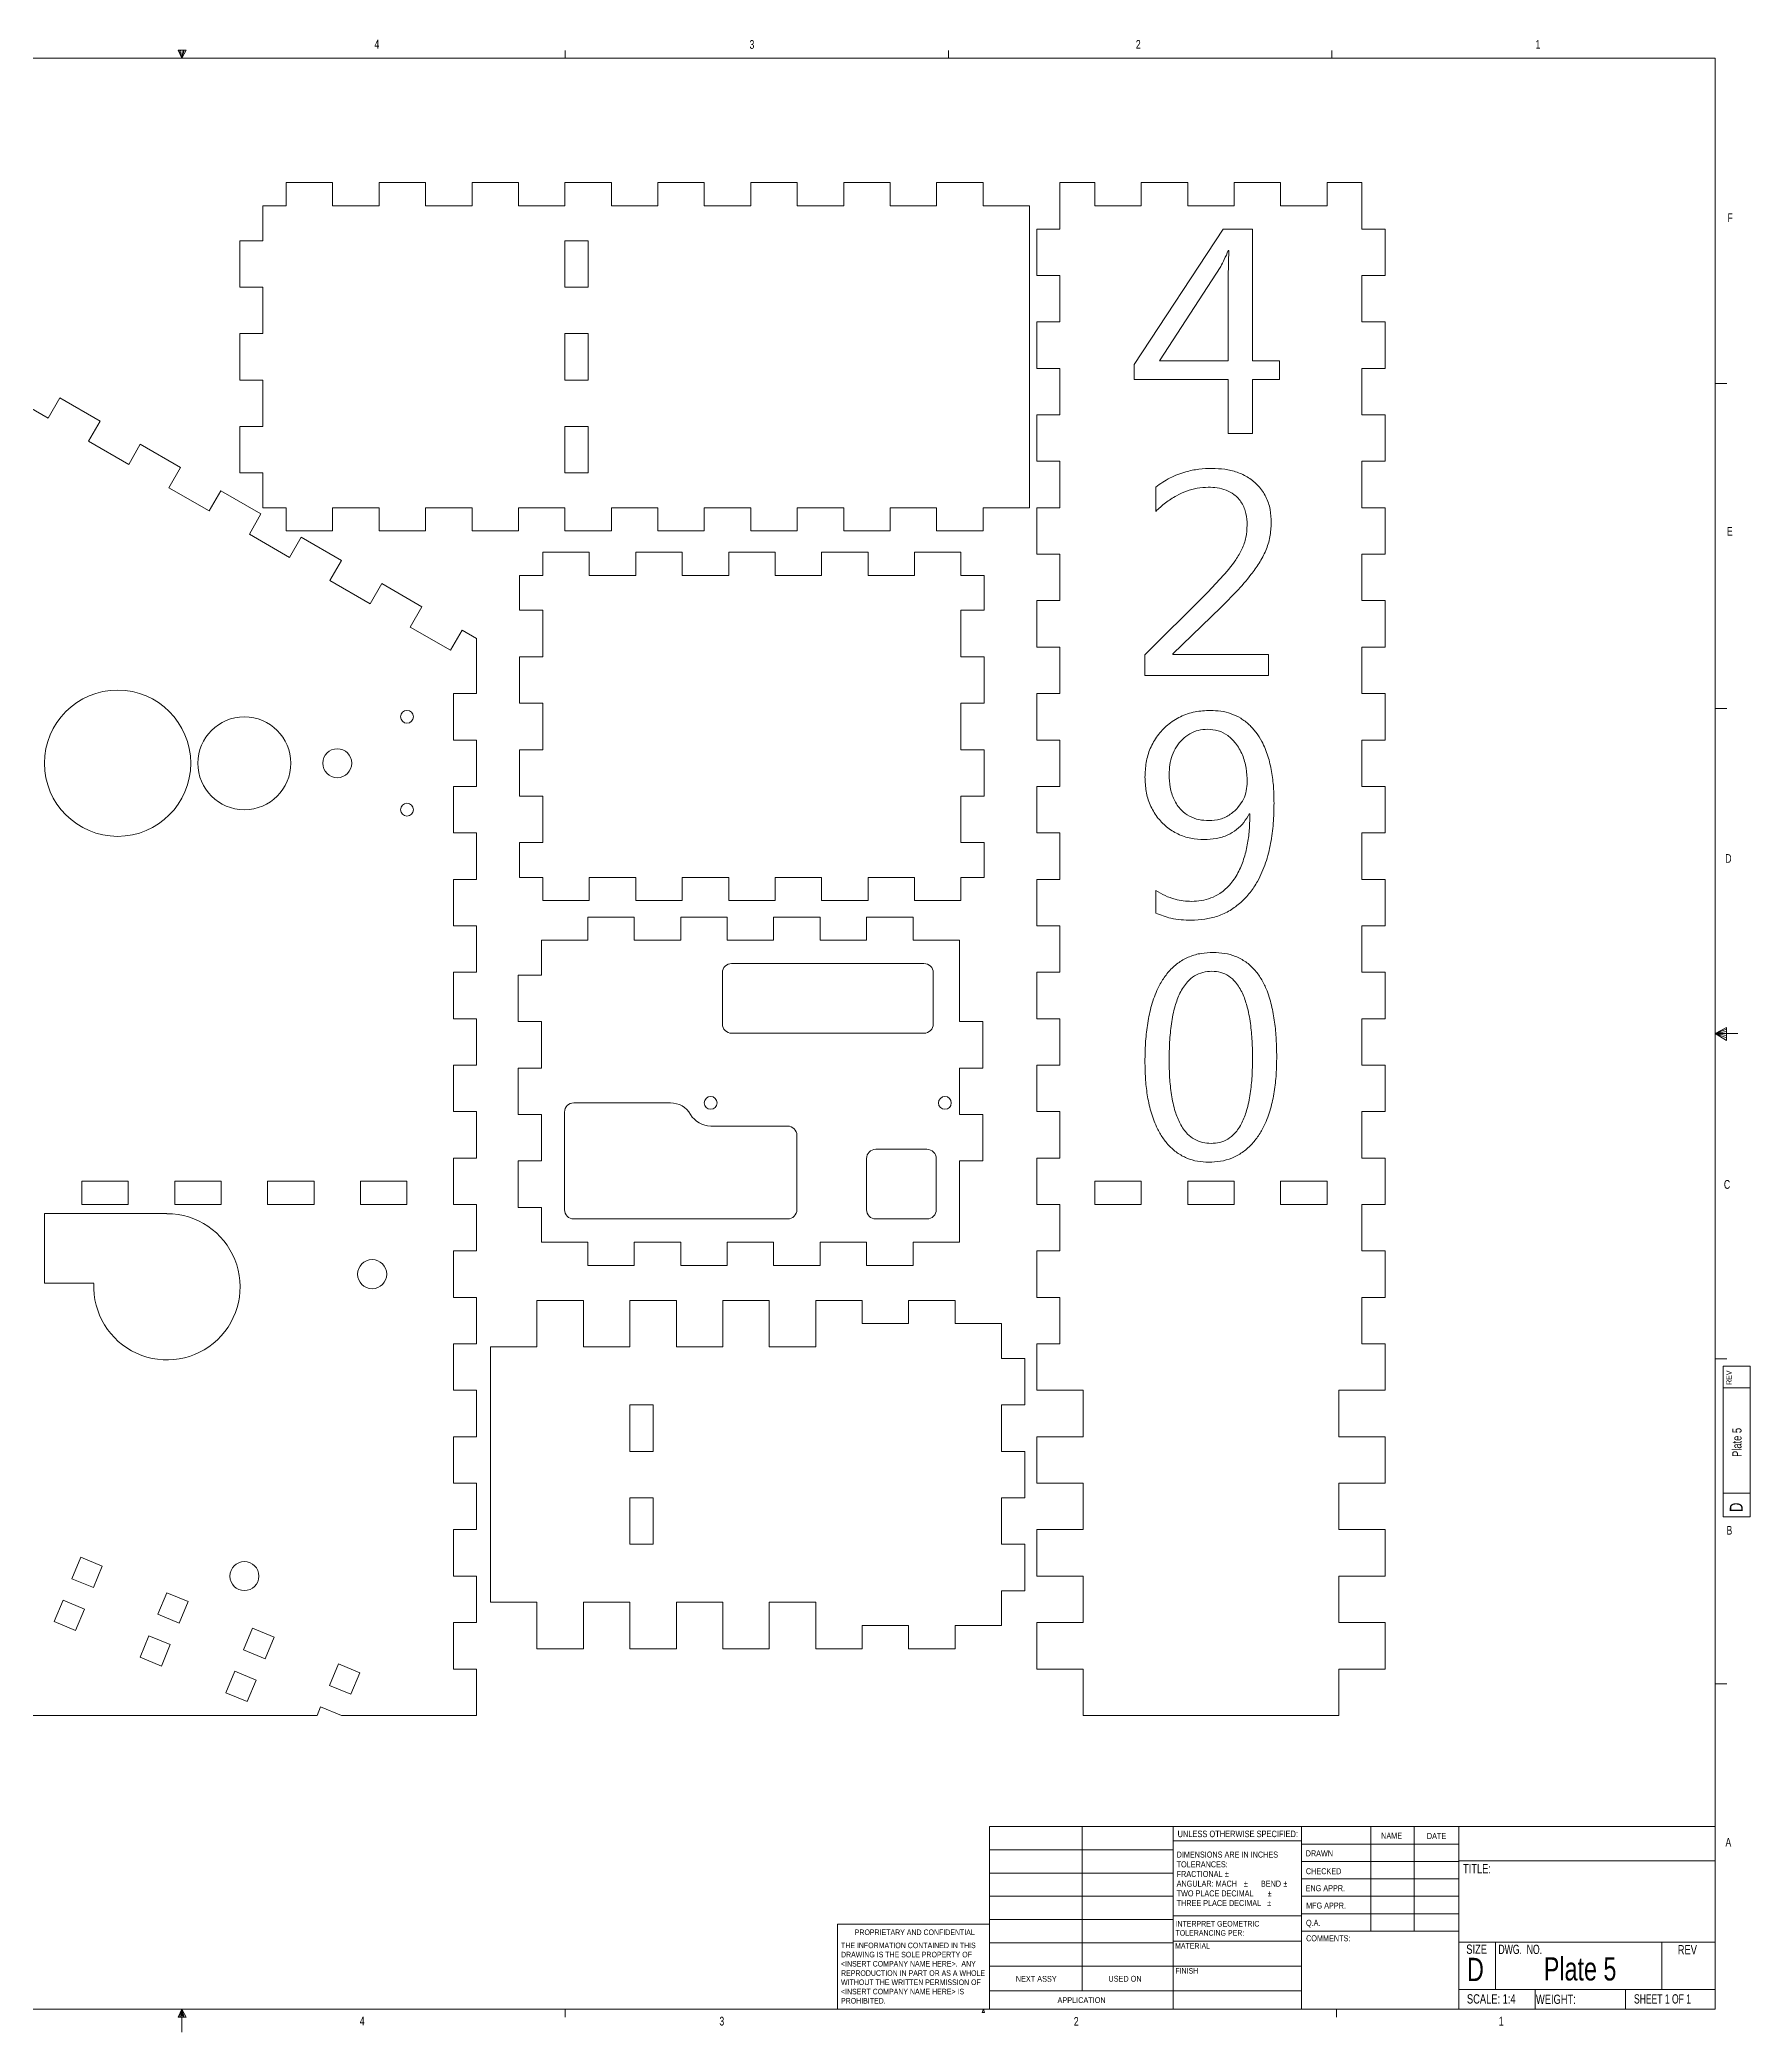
# Model space of a CAD drawing. Header units: inches. Extents: x 0.3 to 33.9, y 0.2 to 21.6.
# Drawn here: x 15.49 to 33.9, y 0.16 to 21.61 of the extents above; entities that cross this region are included whole.
import ezdxf

# ---------------------------------------------------------------- set-up
doc = ezdxf.new("R2010")
doc.units = ezdxf.units.IN
doc.header["$MEASUREMENT"] = 0
doc.styles.add('SLDTEXTSTYLE0', font='TXT', dxfattribs={"width": 0.75})
doc.styles.add('SLDTEXTSTYLE1', font='TXT', dxfattribs={"width": 0.6875})
doc.styles.add('SLDTEXTSTYLE2', font='TXT', dxfattribs={"width": 0.694444})

# ---------------------------------------------------------------- blocks, each defined once
blk = doc.blocks.new('SW_NOTE_0')
at = {"color": 0, "linetype": 'Continuous', "lineweight": 0, "char_height": 0.06, "attachment_point": 1, "style": 'SLDTEXTSTYLE0'}
for s, insert in [('INTERPRET GEOMETRIC', (0, 0.077)), ('TOLERANCING PER:', (0, -0.022))]:
    blk.add_mtext(s, dxfattribs=dict(at, insert=insert))
blk = doc.blocks.new('SW_NOTE_1')
at = {"color": 0, "linetype": 'Continuous', "lineweight": 0, "char_height": 0.065, "attachment_point": 1, "style": 'SLDTEXTSTYLE0'}
for s, insert in [('DIMENSIONS ARE IN INCHES', (0, 0.084)), ('TOLERANCES:', (0, -0.021)), ('FRACTIONAL', (0, -0.125)), ('%%p', (0.518, -0.125)), ('ANGULAR: MACH', (0, -0.229)), ('TWO PLACE DECIMAL', (0, -0.334)), ('%%p', (0.723, -0.229)), ('BEND', (0.907, -0.229)), ('%%p', (0.979, -0.334)), ('%%p', (1.148, -0.229)), ('THREE PLACE DECIMAL', (0, -0.438)), ('%%p', (0.974, -0.438))]:
    blk.add_mtext(s, dxfattribs=dict(at, insert=insert))
blk = doc.blocks.new('SW_NOTE_2')
at = {"color": 0, "linetype": 'Continuous', "lineweight": 0, "char_height": 0.06, "attachment_point": 1, "style": 'SLDTEXTSTYLE0'}
for s, insert in [('THE INFORMATION CONTAINED IN THIS', (0, 0.077)), ('<INSERT COMPANY NAME HERE>.  ANY', (0, -0.121)), ('DRAWING IS THE SOLE PROPERTY OF', (0, -0.022)), ('WITHOUT THE WRITTEN PERMISSION OF', (0, -0.32)), ('<INSERT COMPANY NAME HERE> IS', (0, -0.42)), ('REPRODUCTION IN PART OR AS A WHOLE', (0, -0.221)), ('PROHIBITED.', (0, -0.519))]:
    blk.add_mtext(s, dxfattribs=dict(at, insert=insert))

msp = doc.modelspace()

# ---------------------------------------------------------------- linework, layer by layer
at = {"color": 7, "linetype": 'Continuous', "lineweight": 0}
for p, q in [((16.981, 21.496), (17.067, 21.496)), ((17.023, 21.411), (16.981, 21.496)), ((17.023, 21.411), (16.989, 21.496)), ((17.023, 21.411), (17.009, 21.496)), ((17.023, 21.411), (17.036, 21.496)), ((17.023, 21.411), (17.046, 21.496)), ((17.023, 21.411), (17.067, 21.496)), ((21.148, 21.411), (21.148, 21.495)), ((25.273, 21.411), (25.273, 21.495)), ((29.398, 21.411), (29.398, 21.495)), ((0.523, 21.411), (33.523, 21.411)), ((33.523, 0.411), (33.523, 21.411)), ((33.523, 17.911), (33.648, 17.911)), ((33.523, 14.411), (33.648, 14.411)), ((33.523, 10.911), (33.647, 10.976)), ((33.647, 10.958), (33.523, 10.911)), ((33.647, 10.976), (33.647, 10.837)), ((33.647, 10.934), (33.523, 10.911)), ((33.647, 10.891), (33.523, 10.911)), ((33.647, 10.865), (33.523, 10.911)), ((33.647, 10.837), (33.523, 10.911)), ((33.523, 10.911), (33.766, 10.911)), ((33.523, 7.411), (33.648, 7.411)), ((33.61, 7.332), (33.9, 7.332)), ((33.61, 7.332), (33.61, 5.709)), ((33.9, 7.332), (33.9, 5.709)), ((33.9, 7.099), (33.61, 7.099)), ((33.61, 5.965), (33.9, 5.965)), ((33.61, 5.709), (33.9, 5.709)), ((33.523, 3.911), (33.648, 3.911)), ((25.714, 2.375), (33.523, 2.375)), ((25.714, 0.411), (25.714, 2.375)), ((26.712, 2.375), (26.712, 0.607)), ((27.691, 0.411), (27.691, 2.375)), ((29.073, 2.375), (29.073, 0.411)), ((29.817, 2.375), (29.817, 1.25)), ((30.285, 2.375), (30.285, 1.25)), ((30.764, 2.375), (30.764, 0.411)), ((29.073, 2.221), (27.691, 2.221)), ((29.073, 2.187), (30.764, 2.187)), ((25.714, 2.125), (27.691, 2.125)), ((29.073, 2), (30.764, 2)), ((30.764, 2.008), (33.523, 2.008)), ((25.714, 1.875), (27.691, 1.875)), ((29.073, 1.812), (30.764, 1.812)), ((25.714, 1.625), (27.691, 1.625)), ((30.764, 1.625), (29.073, 1.625)), ((24.077, 0.411), (24.077, 1.325)), ((25.714, 1.325), (24.077, 1.325)), ((25.714, 1.375), (27.691, 1.375)), ((27.691, 1.414), (29.073, 1.414)), ((30.764, 1.437), (29.073, 1.437)), ((25.714, 1.125), (27.691, 1.125)), ((27.691, 1.144), (29.073, 1.144)), ((30.764, 1.25), (29.073, 1.25)), ((30.764, 1.13), (33.523, 1.13)), ((31.16, 1.13), (31.16, 0.623)), ((32.951, 1.13), (32.951, 0.623)), ((25.714, 0.875), (27.691, 0.875)), ((27.691, 0.874), (29.073, 0.874)), ((25.714, 0.607), (29.073, 0.607)), ((30.764, 0.623), (33.523, 0.623)), ((31.587, 0.623), (31.587, 0.411)), ((32.559, 0.623), (32.559, 0.411)), ((33.523, 0.411), (0.523, 0.411)), ((17.023, 0.411), (16.981, 0.325)), ((16.981, 0.325), (17.067, 0.325)), ((17.023, 0.411), (16.989, 0.325)), ((17.023, 0.411), (17.009, 0.325)), ((17.023, 0.411), (17.023, 0.163)), ((17.023, 0.411), (17.067, 0.325)), ((17.023, 0.411), (17.046, 0.325)), ((17.023, 0.411), (17.036, 0.325)), ((21.148, 0.411), (21.148, 0.326)), ((25.634, 0.376), (25.648, 0.411)), ((25.66, 0.376), (25.634, 0.376)), ((25.648, 0.411), (25.66, 0.376)), ((29.448, 0.411), (29.448, 0.326))]:
    msp.add_line(p, q, dxfattribs=at)
at = {"color": 7, "linetype": 'Continuous', "lineweight": 15}
for p, q in [((18.145, 20.072), (18.145, 19.822)), ((18.145, 20.072), (18.645, 20.072)), ((18.645, 19.822), (18.645, 20.072)), ((19.145, 20.072), (19.145, 19.822)), ((19.145, 20.072), (19.645, 20.072)), ((19.645, 19.822), (19.645, 20.072)), ((20.145, 20.072), (20.145, 19.822)), ((20.145, 20.072), (20.645, 20.072)), ((20.645, 19.822), (20.645, 20.072)), ((21.145, 20.072), (21.145, 19.822)), ((21.145, 20.072), (21.645, 20.072)), ((21.645, 19.822), (21.645, 20.072)), ((22.145, 20.072), (22.145, 19.822)), ((22.145, 20.072), (22.645, 20.072)), ((22.645, 19.822), (22.645, 20.072)), ((23.145, 20.072), (23.145, 19.822)), ((23.145, 20.072), (23.645, 20.072)), ((23.645, 19.822), (23.645, 20.072)), ((24.145, 20.072), (24.145, 19.822)), ((24.145, 20.072), (24.645, 20.072)), ((24.645, 19.822), (24.645, 20.072)), ((25.145, 20.072), (25.145, 19.822)), ((25.145, 20.072), (25.645, 20.072)), ((25.645, 19.822), (25.645, 20.072)), ((26.472, 19.572), (26.472, 20.072)), ((26.847, 20.072), (26.472, 20.072)), ((26.847, 20.072), (26.847, 19.822)), ((27.347, 19.822), (27.347, 20.072)), ((27.847, 20.072), (27.347, 20.072)), ((27.847, 20.072), (27.847, 19.822)), ((28.347, 19.822), (28.347, 20.072)), ((28.847, 20.072), (28.347, 20.072)), ((28.847, 20.072), (28.847, 19.822)), ((29.347, 19.822), (29.347, 20.072)), ((29.722, 20.072), (29.347, 20.072)), ((29.722, 20.072), (29.722, 19.572)), ((17.895, 19.822), (17.895, 19.447)), ((18.145, 19.822), (17.895, 19.822)), ((19.145, 19.822), (18.645, 19.822)), ((20.145, 19.822), (19.645, 19.822)), ((21.145, 19.822), (20.645, 19.822)), ((22.145, 19.822), (21.645, 19.822)), ((23.145, 19.822), (22.645, 19.822)), ((24.145, 19.822), (23.645, 19.822)), ((25.145, 19.822), (24.645, 19.822)), ((26.145, 19.822), (25.645, 19.822)), ((26.145, 19.822), (26.145, 16.572)), ((26.847, 19.822), (27.347, 19.822)), ((27.847, 19.822), (28.347, 19.822)), ((28.847, 19.822), (29.347, 19.822)), ((26.222, 19.572), (26.222, 19.072)), ((26.222, 19.572), (26.472, 19.572)), ((27.271, 18.114), (28.229, 19.572)), ((28.229, 19.572), (28.545, 19.572)), ((28.545, 19.572), (28.545, 18.154)), ((29.722, 19.572), (29.972, 19.572)), ((29.972, 19.072), (29.972, 19.572)), ((17.895, 19.447), (17.645, 19.447)), ((17.645, 18.947), (17.645, 19.447)), ((21.145, 18.947), (21.145, 19.447)), ((21.145, 19.447), (21.395, 19.447)), ((21.395, 19.447), (21.395, 18.947)), ((28.291, 19.34), (28.284, 19.34)), ((28.202, 19.17), (27.543, 18.154)), ((28.284, 18.154), (28.284, 19.112)), ((17.645, 18.947), (17.895, 18.947)), ((17.895, 18.947), (17.895, 18.447)), ((21.395, 18.947), (21.145, 18.947)), ((26.472, 19.072), (26.222, 19.072)), ((26.472, 18.572), (26.472, 19.072)), ((29.972, 19.072), (29.722, 19.072)), ((29.722, 19.072), (29.722, 18.572)), ((17.895, 18.447), (17.645, 18.447)), ((17.645, 17.947), (17.645, 18.447)), ((21.145, 17.947), (21.145, 18.447)), ((21.145, 18.447), (21.395, 18.447)), ((21.395, 18.447), (21.395, 17.947)), ((26.222, 18.572), (26.222, 18.072)), ((26.222, 18.572), (26.472, 18.572)), ((29.722, 18.572), (29.972, 18.572)), ((29.972, 18.072), (29.972, 18.572)), ((26.472, 18.072), (26.222, 18.072)), ((26.472, 17.572), (26.472, 18.072)), ((27.271, 17.951), (27.271, 18.114)), ((27.543, 18.154), (28.284, 18.154)), ((28.545, 18.154), (28.834, 18.154)), ((28.834, 18.154), (28.834, 17.951)), ((29.972, 18.072), (29.722, 18.072)), ((29.722, 18.072), (29.722, 17.572)), ((17.645, 17.947), (17.895, 17.947)), ((17.895, 17.947), (17.895, 17.447)), ((21.395, 17.947), (21.145, 17.947)), ((28.284, 17.951), (27.271, 17.951)), ((28.284, 17.372), (28.284, 17.951)), ((28.545, 17.951), (28.545, 17.372)), ((28.834, 17.951), (28.545, 17.951)), ((15.584, 17.538), (15.151, 17.788)), ((15.709, 17.755), (15.584, 17.538)), ((16.142, 17.505), (15.709, 17.755)), ((16.017, 17.288), (16.142, 17.505)), ((17.895, 17.447), (17.645, 17.447)), ((17.645, 16.947), (17.645, 17.447)), ((21.145, 16.947), (21.145, 17.447)), ((21.145, 17.447), (21.395, 17.447)), ((21.395, 17.447), (21.395, 16.947)), ((26.222, 17.572), (26.222, 17.072)), ((26.222, 17.572), (26.472, 17.572)), ((28.545, 17.372), (28.284, 17.372)), ((29.722, 17.572), (29.972, 17.572)), ((29.972, 17.072), (29.972, 17.572)), ((16.45, 17.038), (16.017, 17.288)), ((16.575, 17.255), (16.45, 17.038)), ((17.008, 17.005), (16.575, 17.255)), ((16.883, 16.788), (17.008, 17.005)), ((17.645, 16.947), (17.895, 16.947)), ((17.895, 16.947), (17.895, 16.572)), ((21.395, 16.947), (21.145, 16.947)), ((26.472, 17.072), (26.222, 17.072)), ((26.472, 16.572), (26.472, 17.072)), ((29.972, 17.072), (29.722, 17.072)), ((29.722, 17.072), (29.722, 16.572)), ((17.316, 16.538), (16.883, 16.788)), ((17.441, 16.755), (17.316, 16.538)), ((17.874, 16.505), (17.441, 16.755)), ((27.503, 16.533), (27.503, 16.795)), ((17.895, 16.572), (18.145, 16.572)), ((18.145, 16.572), (18.145, 16.322)), ((18.645, 16.572), (19.145, 16.572)), ((18.645, 16.322), (18.645, 16.572)), ((19.145, 16.572), (19.145, 16.322)), ((19.645, 16.572), (20.145, 16.572)), ((19.645, 16.322), (19.645, 16.572)), ((20.145, 16.572), (20.145, 16.322)), ((20.645, 16.572), (21.145, 16.572)), ((20.645, 16.322), (20.645, 16.572)), ((21.145, 16.572), (21.145, 16.322)), ((21.645, 16.572), (22.145, 16.572)), ((21.645, 16.322), (21.645, 16.572)), ((22.145, 16.572), (22.145, 16.322)), ((22.645, 16.572), (23.145, 16.572)), ((22.645, 16.322), (22.645, 16.572)), ((23.145, 16.572), (23.145, 16.322)), ((23.645, 16.572), (24.145, 16.572)), ((23.645, 16.322), (23.645, 16.572)), ((24.145, 16.572), (24.145, 16.322)), ((24.645, 16.572), (25.145, 16.572)), ((24.645, 16.322), (24.645, 16.572)), ((25.145, 16.572), (25.145, 16.322)), ((25.645, 16.572), (26.145, 16.572)), ((25.645, 16.322), (25.645, 16.572)), ((26.222, 16.572), (26.222, 16.072)), ((26.222, 16.572), (26.472, 16.572)), ((29.722, 16.572), (29.972, 16.572)), ((29.972, 16.072), (29.972, 16.572)), ((17.749, 16.288), (17.874, 16.505)), ((18.645, 16.322), (18.145, 16.322)), ((19.645, 16.322), (19.145, 16.322)), ((20.645, 16.322), (20.145, 16.322)), ((21.645, 16.322), (21.145, 16.322)), ((22.645, 16.322), (22.145, 16.322)), ((23.645, 16.322), (23.145, 16.322)), ((24.645, 16.322), (24.145, 16.322)), ((25.645, 16.322), (25.145, 16.322)), ((18.182, 16.038), (17.749, 16.288)), ((18.307, 16.255), (18.182, 16.038)), ((18.74, 16.005), (18.307, 16.255)), ((20.907, 16.093), (20.907, 15.843)), ((21.407, 16.093), (20.907, 16.093)), ((21.407, 15.843), (21.407, 16.093)), ((21.907, 16.093), (21.907, 15.843)), ((22.407, 16.093), (21.907, 16.093)), ((22.407, 15.843), (22.407, 16.093)), ((22.907, 16.093), (22.907, 15.843)), ((23.407, 16.093), (22.907, 16.093)), ((23.407, 15.843), (23.407, 16.093)), ((23.907, 16.093), (23.907, 15.843)), ((24.407, 16.093), (23.907, 16.093)), ((24.407, 15.843), (24.407, 16.093)), ((24.907, 16.093), (24.907, 15.843)), ((25.407, 16.093), (24.907, 16.093)), ((25.407, 15.843), (25.407, 16.093)), ((18.615, 15.788), (18.74, 16.005)), ((26.472, 16.072), (26.222, 16.072)), ((26.472, 15.572), (26.472, 16.072)), ((29.972, 16.072), (29.722, 16.072)), ((29.722, 16.072), (29.722, 15.572)), ((19.048, 15.538), (18.615, 15.788)), ((19.173, 15.755), (19.048, 15.538)), ((19.606, 15.505), (19.173, 15.755)), ((20.907, 15.843), (20.657, 15.843)), ((20.657, 15.843), (20.657, 15.468)), ((21.907, 15.843), (21.407, 15.843)), ((22.907, 15.843), (22.407, 15.843)), ((23.907, 15.843), (23.407, 15.843)), ((24.907, 15.843), (24.407, 15.843)), ((25.657, 15.843), (25.407, 15.843)), ((25.657, 15.843), (25.657, 15.468)), ((19.481, 15.288), (19.606, 15.505)), ((20.657, 15.468), (20.907, 15.468)), ((20.907, 15.468), (20.907, 14.968)), ((25.407, 15.468), (25.657, 15.468)), ((25.407, 15.468), (25.407, 14.968)), ((26.222, 15.572), (26.222, 15.072)), ((26.222, 15.572), (26.472, 15.572)), ((27.387, 14.989), (28.03, 15.63)), ((28.203, 15.499), (27.688, 14.998)), ((29.722, 15.572), (29.972, 15.572)), ((29.972, 15.072), (29.972, 15.572)), ((19.914, 15.038), (19.481, 15.288)), ((20.039, 15.255), (19.914, 15.038)), ((20.195, 15.165), (20.039, 15.255)), ((20.195, 14.572), (20.195, 15.165)), ((26.472, 15.072), (26.222, 15.072)), ((26.472, 14.572), (26.472, 15.072)), ((29.972, 15.072), (29.722, 15.072)), ((29.722, 15.072), (29.722, 14.572)), ((20.657, 14.968), (20.907, 14.968)), ((20.657, 14.968), (20.657, 14.468)), ((25.407, 14.968), (25.657, 14.968)), ((25.657, 14.968), (25.657, 14.468)), ((27.387, 14.767), (27.387, 14.989)), ((27.688, 14.998), (27.688, 14.992)), ((27.688, 14.992), (28.718, 14.992)), ((28.718, 14.992), (28.718, 14.767)), ((28.718, 14.767), (27.387, 14.767)), ((19.945, 14.572), (20.195, 14.572)), ((19.945, 14.072), (19.945, 14.572)), ((20.657, 14.468), (20.907, 14.468)), ((20.907, 14.468), (20.907, 13.968)), ((25.407, 14.468), (25.657, 14.468)), ((25.407, 14.468), (25.407, 13.968)), ((26.222, 14.572), (26.222, 14.072)), ((26.222, 14.572), (26.472, 14.572)), ((29.722, 14.572), (29.972, 14.572)), ((29.972, 14.072), (29.972, 14.572)), ((20.195, 14.072), (19.945, 14.072)), ((20.195, 13.572), (20.195, 14.072)), ((20.657, 13.968), (20.907, 13.968)), ((20.657, 13.968), (20.657, 13.468)), ((25.407, 13.968), (25.657, 13.968)), ((25.657, 13.968), (25.657, 13.468)), ((26.472, 14.072), (26.222, 14.072)), ((26.472, 13.572), (26.472, 14.072)), ((29.972, 14.072), (29.722, 14.072)), ((29.722, 14.072), (29.722, 13.572)), ((19.945, 13.572), (20.195, 13.572)), ((19.945, 13.072), (19.945, 13.572)), ((26.222, 13.572), (26.222, 13.072)), ((26.222, 13.572), (26.472, 13.572)), ((29.722, 13.572), (29.972, 13.572)), ((29.972, 13.072), (29.972, 13.572)), ((20.657, 13.468), (20.907, 13.468)), ((20.907, 13.468), (20.907, 12.968)), ((25.407, 13.468), (25.657, 13.468)), ((25.407, 13.468), (25.407, 12.968)), ((20.195, 13.072), (19.945, 13.072)), ((20.195, 12.572), (20.195, 13.072)), ((20.657, 12.968), (20.907, 12.968)), ((20.657, 12.968), (20.657, 12.593)), ((25.407, 12.968), (25.657, 12.968)), ((25.657, 12.968), (25.657, 12.593)), ((26.472, 13.072), (26.222, 13.072)), ((26.472, 12.572), (26.472, 13.072)), ((29.972, 13.072), (29.722, 13.072)), ((29.722, 13.072), (29.722, 12.572)), ((19.945, 12.572), (20.195, 12.572)), ((19.945, 12.072), (19.945, 12.572)), ((20.657, 12.593), (20.907, 12.593)), ((20.907, 12.593), (20.907, 12.343)), ((21.407, 12.593), (21.907, 12.593)), ((21.407, 12.343), (21.407, 12.593)), ((21.907, 12.593), (21.907, 12.343)), ((22.407, 12.593), (22.907, 12.593)), ((22.407, 12.343), (22.407, 12.593)), ((22.907, 12.593), (22.907, 12.343)), ((23.407, 12.593), (23.907, 12.593)), ((23.407, 12.343), (23.407, 12.593)), ((23.907, 12.593), (23.907, 12.343)), ((24.407, 12.593), (24.907, 12.593)), ((24.407, 12.343), (24.407, 12.593)), ((24.907, 12.593), (24.907, 12.343)), ((25.407, 12.593), (25.657, 12.593)), ((25.407, 12.343), (25.407, 12.593)), ((26.222, 12.572), (26.222, 12.072)), ((26.222, 12.572), (26.472, 12.572)), ((27.503, 12.207), (27.503, 12.451)), ((29.722, 12.572), (29.972, 12.572)), ((29.972, 12.072), (29.972, 12.572)), ((21.407, 12.343), (20.907, 12.343)), ((22.407, 12.343), (21.907, 12.343)), ((23.407, 12.343), (22.907, 12.343)), ((24.407, 12.343), (23.907, 12.343)), ((25.407, 12.343), (24.907, 12.343)), ((20.195, 12.072), (19.945, 12.072)), ((20.195, 11.572), (20.195, 12.072)), ((21.391, 12.166), (21.391, 11.916)), ((21.391, 12.166), (21.891, 12.166)), ((21.891, 11.916), (21.891, 12.166)), ((22.391, 12.166), (22.391, 11.916)), ((22.391, 12.166), (22.891, 12.166)), ((22.891, 11.916), (22.891, 12.166)), ((23.391, 12.166), (23.391, 11.916)), ((23.391, 12.166), (23.891, 12.166)), ((23.891, 11.916), (23.891, 12.166)), ((24.391, 12.166), (24.391, 11.916)), ((24.391, 12.166), (24.891, 12.166)), ((24.891, 11.916), (24.891, 12.166)), ((26.472, 12.072), (26.222, 12.072)), ((26.472, 11.572), (26.472, 12.072)), ((29.972, 12.072), (29.722, 12.072)), ((29.722, 12.072), (29.722, 11.572)), ((20.891, 11.916), (20.891, 11.541)), ((21.391, 11.916), (20.891, 11.916)), ((22.391, 11.916), (21.891, 11.916)), ((23.391, 11.916), (22.891, 11.916)), ((24.391, 11.916), (23.891, 11.916)), ((25.391, 11.916), (24.891, 11.916)), ((25.391, 11.041), (25.391, 11.916)), ((22.939, 11.666), (25.009, 11.666)), ((19.945, 11.572), (20.195, 11.572)), ((19.945, 11.072), (19.945, 11.572)), ((20.641, 11.041), (20.641, 11.541)), ((20.891, 11.541), (20.641, 11.541)), ((22.839, 11.016), (22.839, 11.566)), ((25.109, 11.566), (25.109, 11.016)), ((26.222, 11.572), (26.222, 11.072)), ((26.222, 11.572), (26.472, 11.572)), ((29.722, 11.572), (29.972, 11.572)), ((29.972, 11.072), (29.972, 11.572)), ((20.195, 11.072), (19.945, 11.072)), ((20.195, 10.572), (20.195, 11.072)), ((20.641, 11.041), (20.891, 11.041)), ((20.891, 11.041), (20.891, 10.541)), ((25.641, 11.041), (25.391, 11.041)), ((25.641, 10.541), (25.641, 11.041)), ((26.472, 11.072), (26.222, 11.072)), ((26.472, 10.572), (26.472, 11.072)), ((29.972, 11.072), (29.722, 11.072)), ((29.722, 11.072), (29.722, 10.572)), ((25.009, 10.916), (22.939, 10.916)), ((19.945, 10.572), (20.195, 10.572)), ((19.945, 10.072), (19.945, 10.572)), ((20.641, 10.041), (20.641, 10.541)), ((20.891, 10.541), (20.641, 10.541)), ((25.391, 10.541), (25.641, 10.541)), ((25.391, 10.041), (25.391, 10.541)), ((26.222, 10.572), (26.222, 10.072)), ((26.222, 10.572), (26.472, 10.572)), ((29.722, 10.572), (29.972, 10.572)), ((29.972, 10.072), (29.972, 10.572)), ((21.241, 10.166), (22.281, 10.166)), ((20.195, 10.072), (19.945, 10.072)), ((20.195, 9.572), (20.195, 10.072)), ((20.641, 10.041), (20.891, 10.041)), ((20.891, 10.041), (20.891, 9.541)), ((21.141, 9.016), (21.141, 10.066)), ((22.714, 9.916), (23.541, 9.916)), ((25.641, 10.041), (25.391, 10.041)), ((25.641, 9.541), (25.641, 10.041)), ((26.472, 10.072), (26.222, 10.072)), ((26.472, 9.572), (26.472, 10.072)), ((29.972, 10.072), (29.722, 10.072)), ((29.722, 10.072), (29.722, 9.572)), ((23.641, 9.816), (23.641, 9.016)), ((24.491, 9.666), (25.041, 9.666)), ((19.945, 9.572), (20.195, 9.572)), ((19.945, 9.072), (19.945, 9.572)), ((20.641, 9.041), (20.641, 9.541)), ((20.891, 9.541), (20.641, 9.541)), ((24.391, 9.016), (24.391, 9.566)), ((25.141, 9.566), (25.141, 9.016)), ((25.391, 9.541), (25.641, 9.541)), ((25.391, 8.666), (25.391, 9.541)), ((26.222, 9.572), (26.222, 9.072)), ((26.222, 9.572), (26.472, 9.572)), ((29.722, 9.572), (29.972, 9.572)), ((29.972, 9.072), (29.972, 9.572)), ((15.945, 9.322), (16.445, 9.322)), ((15.945, 9.072), (15.945, 9.322)), ((16.445, 9.322), (16.445, 9.072)), ((16.945, 9.322), (17.445, 9.322)), ((16.945, 9.072), (16.945, 9.322)), ((17.445, 9.322), (17.445, 9.072)), ((17.945, 9.322), (18.445, 9.322)), ((17.945, 9.072), (17.945, 9.322)), ((18.445, 9.322), (18.445, 9.072)), ((18.945, 9.322), (19.445, 9.322)), ((18.945, 9.072), (18.945, 9.322)), ((19.445, 9.322), (19.445, 9.072)), ((26.847, 9.322), (26.847, 9.072)), ((27.347, 9.322), (26.847, 9.322)), ((27.347, 9.072), (27.347, 9.322)), ((27.847, 9.322), (27.847, 9.072)), ((28.347, 9.322), (27.847, 9.322)), ((28.347, 9.072), (28.347, 9.322)), ((28.847, 9.322), (28.847, 9.072)), ((29.347, 9.322), (28.847, 9.322)), ((29.347, 9.072), (29.347, 9.322)), ((16.445, 9.072), (15.945, 9.072)), ((17.445, 9.072), (16.945, 9.072)), ((18.445, 9.072), (17.945, 9.072)), ((19.445, 9.072), (18.945, 9.072)), ((20.195, 9.072), (19.945, 9.072)), ((20.195, 8.572), (20.195, 9.072)), ((20.641, 9.041), (20.891, 9.041)), ((20.891, 9.041), (20.891, 8.666)), ((26.472, 9.072), (26.222, 9.072)), ((26.472, 8.572), (26.472, 9.072)), ((26.847, 9.072), (27.347, 9.072)), ((27.847, 9.072), (28.347, 9.072)), ((28.847, 9.072), (29.347, 9.072)), ((29.972, 9.072), (29.722, 9.072)), ((29.722, 9.072), (29.722, 8.572)), ((15.545, 8.224), (15.545, 8.974)), ((15.545, 8.974), (16.862, 8.974)), ((23.541, 8.916), (21.241, 8.916)), ((25.041, 8.916), (24.491, 8.916)), ((20.891, 8.666), (21.391, 8.666)), ((21.391, 8.666), (21.391, 8.416)), ((21.891, 8.666), (22.391, 8.666)), ((21.891, 8.416), (21.891, 8.666)), ((22.391, 8.666), (22.391, 8.416)), ((22.891, 8.666), (23.391, 8.666)), ((22.891, 8.416), (22.891, 8.666)), ((23.391, 8.666), (23.391, 8.416)), ((23.891, 8.666), (24.391, 8.666)), ((23.891, 8.416), (23.891, 8.666)), ((24.391, 8.666), (24.391, 8.416)), ((24.891, 8.416), (24.891, 8.666)), ((24.891, 8.666), (25.391, 8.666)), ((19.945, 8.572), (20.195, 8.572)), ((19.945, 8.072), (19.945, 8.572)), ((21.891, 8.416), (21.391, 8.416)), ((22.891, 8.416), (22.391, 8.416)), ((23.891, 8.416), (23.391, 8.416)), ((24.891, 8.416), (24.391, 8.416)), ((26.222, 8.572), (26.222, 8.072)), ((26.222, 8.572), (26.472, 8.572)), ((29.722, 8.572), (29.972, 8.572)), ((29.972, 8.072), (29.972, 8.572)), ((16.076, 8.224), (15.545, 8.224)), ((20.195, 8.072), (19.945, 8.072)), ((20.195, 7.572), (20.195, 8.072)), ((20.844, 8.04), (20.844, 7.54)), ((20.844, 8.04), (21.344, 8.04)), ((21.344, 7.54), (21.344, 8.04)), ((21.844, 8.04), (21.844, 7.54)), ((21.844, 8.04), (22.344, 8.04)), ((22.344, 7.54), (22.344, 8.04)), ((22.844, 8.04), (22.844, 7.54)), ((22.844, 8.04), (23.344, 8.04)), ((23.344, 7.54), (23.344, 8.04)), ((23.844, 8.04), (23.844, 7.54)), ((23.844, 8.04), (24.344, 8.04)), ((24.344, 7.79), (24.344, 8.04)), ((24.844, 8.04), (24.844, 7.79)), ((24.844, 8.04), (25.344, 8.04)), ((25.344, 7.79), (25.344, 8.04)), ((26.472, 8.072), (26.222, 8.072)), ((26.472, 7.572), (26.472, 8.072)), ((29.972, 8.072), (29.722, 8.072)), ((29.722, 8.072), (29.722, 7.572)), ((24.844, 7.79), (24.344, 7.79)), ((25.844, 7.79), (25.344, 7.79)), ((25.844, 7.79), (25.844, 7.415)), ((19.945, 7.572), (20.195, 7.572)), ((19.945, 7.072), (19.945, 7.572)), ((20.344, 4.79), (20.344, 7.54)), ((20.844, 7.54), (20.344, 7.54)), ((21.844, 7.54), (21.344, 7.54)), ((22.844, 7.54), (22.344, 7.54)), ((23.844, 7.54), (23.344, 7.54)), ((26.222, 7.572), (26.222, 7.072)), ((26.222, 7.572), (26.472, 7.572)), ((29.722, 7.572), (29.972, 7.572)), ((29.972, 7.072), (29.972, 7.572)), ((26.094, 7.415), (25.844, 7.415)), ((26.094, 7.415), (26.094, 6.915)), ((20.195, 7.072), (19.945, 7.072)), ((20.195, 6.572), (20.195, 7.072)), ((21.844, 6.915), (22.094, 6.915)), ((21.844, 6.415), (21.844, 6.915)), ((22.094, 6.915), (22.094, 6.415)), ((26.094, 6.915), (25.844, 6.915)), ((25.844, 6.915), (25.844, 6.415)), ((26.722, 7.072), (26.222, 7.072)), ((26.722, 6.572), (26.722, 7.072)), ((29.972, 7.072), (29.472, 7.072)), ((29.472, 7.072), (29.472, 6.572)), ((19.945, 6.572), (20.195, 6.572)), ((19.945, 6.072), (19.945, 6.572)), ((26.222, 6.572), (26.222, 6.072)), ((26.222, 6.572), (26.722, 6.572)), ((29.472, 6.572), (29.972, 6.572)), ((29.972, 6.072), (29.972, 6.572)), ((22.094, 6.415), (21.844, 6.415)), ((26.094, 6.415), (25.844, 6.415)), ((26.094, 6.415), (26.094, 5.915)), ((20.195, 6.072), (19.945, 6.072)), ((20.195, 5.572), (20.195, 6.072)), ((26.722, 6.072), (26.222, 6.072)), ((26.722, 5.572), (26.722, 6.072)), ((29.972, 6.072), (29.472, 6.072)), ((29.472, 6.072), (29.472, 5.572)), ((21.844, 5.915), (22.094, 5.915)), ((21.844, 5.415), (21.844, 5.915)), ((22.094, 5.915), (22.094, 5.415)), ((25.844, 5.915), (25.844, 5.415)), ((26.094, 5.915), (25.844, 5.915)), ((19.945, 5.572), (20.195, 5.572)), ((19.945, 5.072), (19.945, 5.572)), ((22.094, 5.415), (21.844, 5.415)), ((26.094, 5.415), (25.844, 5.415)), ((26.094, 5.415), (26.094, 4.915)), ((26.222, 5.572), (26.222, 5.072)), ((26.222, 5.572), (26.722, 5.572)), ((29.472, 5.572), (29.972, 5.572)), ((29.972, 5.072), (29.972, 5.572)), ((15.839, 5.044), (15.935, 5.275)), ((15.935, 5.275), (16.166, 5.179)), ((16.166, 5.179), (16.07, 4.948)), ((16.07, 4.948), (15.839, 5.044)), ((20.195, 5.072), (19.945, 5.072)), ((20.195, 4.572), (20.195, 5.072)), ((26.722, 5.072), (26.222, 5.072)), ((26.722, 4.572), (26.722, 5.072)), ((29.972, 5.072), (29.472, 5.072)), ((29.472, 5.072), (29.472, 4.572)), ((15.648, 4.582), (15.744, 4.813)), ((15.744, 4.813), (15.975, 4.717)), ((16.763, 4.661), (16.859, 4.892)), ((16.859, 4.892), (17.09, 4.797)), ((17.09, 4.797), (16.994, 4.566)), ((20.344, 4.79), (20.844, 4.79)), ((20.844, 4.79), (20.844, 4.29)), ((21.344, 4.79), (21.844, 4.79)), ((21.344, 4.29), (21.344, 4.79)), ((21.844, 4.79), (21.844, 4.29)), ((22.344, 4.79), (22.844, 4.79)), ((22.344, 4.29), (22.344, 4.79)), ((22.844, 4.79), (22.844, 4.29)), ((23.344, 4.79), (23.844, 4.79)), ((23.344, 4.29), (23.344, 4.79)), ((23.844, 4.79), (23.844, 4.29)), ((26.094, 4.915), (25.844, 4.915)), ((25.844, 4.915), (25.844, 4.54)), ((15.879, 4.486), (15.648, 4.582)), ((15.975, 4.717), (15.879, 4.486)), ((16.994, 4.566), (16.763, 4.661)), ((17.687, 4.279), (17.783, 4.51)), ((17.783, 4.51), (18.014, 4.414)), ((19.945, 4.572), (20.195, 4.572)), ((19.945, 4.072), (19.945, 4.572)), ((24.344, 4.54), (24.844, 4.54)), ((24.344, 4.29), (24.344, 4.54)), ((24.844, 4.54), (24.844, 4.29)), ((25.344, 4.54), (25.844, 4.54)), ((25.344, 4.29), (25.344, 4.54)), ((26.222, 4.572), (26.222, 4.072)), ((26.222, 4.572), (26.722, 4.572)), ((29.472, 4.572), (29.972, 4.572)), ((29.972, 4.072), (29.972, 4.572)), ((16.572, 4.199), (16.667, 4.43)), ((16.667, 4.43), (16.898, 4.335)), ((16.898, 4.335), (16.803, 4.104)), ((18.014, 4.414), (17.918, 4.183)), ((20.844, 4.29), (21.344, 4.29)), ((21.844, 4.29), (22.344, 4.29)), ((22.844, 4.29), (23.344, 4.29)), ((23.844, 4.29), (24.344, 4.29)), ((24.844, 4.29), (25.344, 4.29)), ((16.803, 4.104), (16.572, 4.199)), ((17.918, 4.183), (17.687, 4.279)), ((18.611, 3.896), (18.707, 4.127)), ((18.707, 4.127), (18.938, 4.031)), ((17.496, 3.817), (17.591, 4.048)), ((17.591, 4.048), (17.822, 3.952)), ((17.822, 3.952), (17.727, 3.721)), ((18.842, 3.8), (18.611, 3.896)), ((18.938, 4.031), (18.842, 3.8)), ((20.195, 4.072), (19.945, 4.072)), ((20.195, 3.572), (20.195, 4.072)), ((26.722, 4.072), (26.222, 4.072)), ((26.722, 3.572), (26.722, 4.072)), ((29.972, 4.072), (29.472, 4.072)), ((29.472, 4.072), (29.472, 3.572)), ((17.727, 3.721), (17.496, 3.817)), ((18.477, 3.572), (18.515, 3.665)), ((18.515, 3.665), (18.74, 3.572)), ((15.195, 3.572), (18.477, 3.572)), ((18.74, 3.572), (20.195, 3.572)), ((26.722, 3.572), (29.472, 3.572))]:
    msp.add_line(p, q, dxfattribs=at)
for centre, radius in [((16.331, 13.822), 0.787), ((19.445, 14.322), 0.0689), ((17.695, 13.822), 0.5), ((18.695, 13.822), 0.156), ((19.445, 13.322), 0.0689), ((22.714, 10.166), 0.0689), ((25.234, 10.166), 0.0689), ((19.07, 8.322), 0.157), ((17.695, 5.072), 0.156)]:
    msp.add_circle(centre, radius, dxfattribs=at)
for centre, radius, start, end in [((22.939, 11.566), 0.1, 90, 180), ((25.009, 11.566), 0.1, 0, 90), ((22.939, 11.016), 0.1, 180, 270), ((25.009, 11.016), 0.1, 270, 0), ((21.241, 10.066), 0.1, 90, 180), ((22.281, 9.916), 0.25, 30, 90), ((22.714, 10.166), 0.25, 210, 270), ((23.541, 9.816), 0.1, 0, 90), ((24.491, 9.566), 0.1, 90, 180), ((25.041, 9.566), 0.1, 0, 90), ((21.241, 9.016), 0.1, 180, 270), ((23.541, 9.016), 0.1, 270, 0), ((24.491, 9.016), 0.1, 180, 270), ((25.041, 9.016), 0.1, 270, 0), ((16.862, 8.186), 0.787, 177.2774, 90)]:
    msp.add_arc(centre, radius, start, end, dxfattribs=at)
for points, knots in [([(28.284, 19.34), (28.27, 19.308), (28.245, 19.25), (28.215, 19.194), (28.202, 19.17)], [0, 0, 0, 0, 0.559913, 1, 1, 1, 1]), ([(28.284, 19.112), (28.285, 19.154), (28.286, 19.23), (28.289, 19.307), (28.291, 19.34)], [0, 0, 0, 0, 0.559991, 1, 1, 1, 1]), ([(27.503, 16.795), (27.553, 16.83), (27.653, 16.899), (27.812, 16.959), (27.966, 16.991), (28.061, 16.994), (28.109, 16.996)], [0, 0, 0, 0, 0.279936, 0.559851, 0.779917, 1, 1, 1, 1]), ([(28.109, 16.996), (28.154, 16.994), (28.246, 16.991), (28.38, 16.959), (28.505, 16.9), (28.612, 16.809), (28.694, 16.692), (28.74, 16.554), (28.745, 16.458), (28.747, 16.41)], [0, 0, 0, 0, 0.140157, 0.28024, 0.420213, 0.560133, 0.706672, 0.853251, 1, 1, 1, 1]), ([(28.068, 16.793), (28.028, 16.791), (27.948, 16.787), (27.833, 16.754), (27.718, 16.701), (27.606, 16.627), (27.537, 16.564), (27.503, 16.533)], [0, 0, 0, 0, 0.186609, 0.373263, 0.559951, 0.779962, 1, 1, 1, 1]), ([(28.487, 16.386), (28.485, 16.427), (28.481, 16.51), (28.434, 16.628), (28.355, 16.715), (28.261, 16.765), (28.165, 16.789), (28.1, 16.792), (28.068, 16.793)], [0, 0, 0, 0, 0.186867, 0.373255, 0.559463, 0.706146, 0.853006, 1, 1, 1, 1]), ([(28.03, 15.63), (28.089, 15.691), (28.207, 15.812), (28.346, 15.976), (28.435, 16.125), (28.479, 16.252), (28.484, 16.341), (28.487, 16.386)], [0, 0, 0, 0, 0.280115, 0.560107, 0.706759, 0.853391, 1, 1, 1, 1]), ([(28.747, 16.41), (28.744, 16.359), (28.738, 16.257), (28.691, 16.11), (28.619, 15.975), (28.512, 15.827), (28.374, 15.668), (28.26, 15.555), (28.203, 15.499)], [0, 0, 0, 0, 0.139861, 0.279766, 0.419741, 0.559794, 0.77987, 1, 1, 1, 1]), ([(27.387, 13.672), (27.389, 13.724), (27.394, 13.83), (27.439, 13.983), (27.518, 14.121), (27.629, 14.239), (27.766, 14.329), (27.925, 14.382), (28.035, 14.388), (28.091, 14.39)], [0, 0, 0, 0, 0.140102, 0.280097, 0.420078, 0.560082, 0.70669, 0.853294, 1, 1, 1, 1]), ([(28.091, 14.39), (28.129, 14.389), (28.204, 14.386), (28.316, 14.358), (28.419, 14.309), (28.51, 14.239), (28.586, 14.154), (28.657, 14.041), (28.714, 13.9), (28.753, 13.733), (28.773, 13.563), (28.775, 13.45), (28.776, 13.393)], [0, 0, 0, 0, 0.083338, 0.166663, 0.249976, 0.333259, 0.416581, 0.499921, 0.624872, 0.74989, 0.874944, 1, 1, 1, 1]), ([(28.06, 14.188), (28.027, 14.186), (27.96, 14.181), (27.866, 14.142), (27.787, 14.08), (27.723, 14.001), (27.678, 13.908), (27.651, 13.806), (27.649, 13.736), (27.647, 13.701)], [0, 0, 0, 0, 0.139952, 0.279808, 0.419746, 0.559789, 0.706455, 0.853198, 1, 1, 1, 1]), ([(28.487, 13.621), (28.485, 13.67), (28.481, 13.769), (28.441, 13.913), (28.372, 14.034), (28.282, 14.124), (28.176, 14.179), (28.099, 14.185), (28.06, 14.188)], [0, 0, 0, 0, 0.186985, 0.37382, 0.560408, 0.707041, 0.853431, 1, 1, 1, 1]), ([(28.024, 13.001), (27.976, 13.003), (27.879, 13.008), (27.739, 13.055), (27.616, 13.134), (27.513, 13.241), (27.438, 13.372), (27.394, 13.519), (27.389, 13.621), (27.387, 13.672)], [0, 0, 0, 0, 0.140046, 0.279992, 0.419939, 0.559948, 0.706582, 0.853244, 1, 1, 1, 1]), ([(27.647, 13.701), (27.649, 13.655), (27.653, 13.563), (27.694, 13.429), (27.768, 13.321), (27.863, 13.248), (27.967, 13.209), (28.04, 13.206), (28.076, 13.204)], [0, 0, 0, 0, 0.186912, 0.373553, 0.559932, 0.70653, 0.853179, 1, 1, 1, 1]), ([(28.076, 13.204), (28.117, 13.207), (28.198, 13.213), (28.309, 13.268), (28.393, 13.346), (28.45, 13.434), (28.482, 13.525), (28.485, 13.589), (28.487, 13.621)], [0, 0, 0, 0, 0.186583, 0.373025, 0.559667, 0.706388, 0.853152, 1, 1, 1, 1]), ([(28.776, 13.393), (28.775, 13.32), (28.772, 13.175), (28.744, 12.959), (28.691, 12.748), (28.614, 12.569), (28.521, 12.427), (28.422, 12.32), (28.305, 12.234), (28.172, 12.173), (28.03, 12.138), (27.934, 12.134), (27.885, 12.133)], [0, 0, 0, 0, 0.125054, 0.250109, 0.375115, 0.500044, 0.583386, 0.66672, 0.750026, 0.833325, 0.916659, 1, 1, 1, 1]), ([(27.889, 12.335), (27.924, 12.337), (27.995, 12.34), (28.098, 12.368), (28.209, 12.424), (28.315, 12.522), (28.402, 12.656), (28.458, 12.806), (28.495, 12.961), (28.513, 13.12), (28.515, 13.226), (28.516, 13.279)], [0, 0, 0, 0, 0.083347, 0.166713, 0.25005, 0.374781, 0.499705, 0.624715, 0.749775, 0.874885, 1, 1, 1, 1]), ([(28.51, 13.279), (28.492, 13.247), (28.455, 13.182), (28.375, 13.104), (28.275, 13.043), (28.155, 13.007), (28.068, 13.003), (28.024, 13.001)], [0, 0, 0, 0, 0.186694, 0.373366, 0.560031, 0.779895, 1, 1, 1, 1]), ([(28.516, 13.279), (28.515, 13.278), (28.513, 13.278), (28.511, 13.279), (28.51, 13.279)], [0, 0, 0, 0, 0.559564, 1, 1, 1, 1]), ([(27.503, 12.451), (27.536, 12.432), (27.602, 12.393), (27.703, 12.358), (27.799, 12.338), (27.859, 12.336), (27.889, 12.335)], [0, 0, 0, 0, 0.280009, 0.559937, 0.779968, 1, 1, 1, 1]), ([(27.885, 12.133), (27.849, 12.133), (27.775, 12.135), (27.645, 12.154), (27.557, 12.187), (27.503, 12.207)], [0, 0, 0, 0, 0.280177, 0.560391, 1, 1, 1, 1]), ([(27.387, 10.612), (27.388, 10.677), (27.39, 10.807), (27.41, 11.001), (27.447, 11.192), (27.503, 11.357), (27.574, 11.491), (27.652, 11.595), (27.751, 11.682), (27.866, 11.744), (27.992, 11.78), (28.079, 11.783), (28.122, 11.785)], [0, 0, 0, 0, 0.125072, 0.250129, 0.375175, 0.500145, 0.583493, 0.666811, 0.750102, 0.833371, 0.916685, 1, 1, 1, 1]), ([(28.108, 11.583), (28.075, 11.58), (28.01, 11.576), (27.918, 11.536), (27.83, 11.461), (27.759, 11.349), (27.703, 11.194), (27.669, 11.017), (27.65, 10.821), (27.648, 10.69), (27.647, 10.625)], [0, 0, 0, 0, 0.083267, 0.166496, 0.24975, 0.374499, 0.499538, 0.666314, 0.833148, 1, 1, 1, 1]), ([(28.545, 10.64), (28.544, 10.704), (28.542, 10.831), (28.525, 11.022), (28.492, 11.195), (28.441, 11.347), (28.375, 11.458), (28.293, 11.534), (28.204, 11.576), (28.14, 11.58), (28.108, 11.583)], [0, 0, 0, 0, 0.166861, 0.333705, 0.500471, 0.625526, 0.750337, 0.833603, 0.916781, 1, 1, 1, 1]), ([(28.122, 11.785), (28.163, 11.783), (28.245, 11.78), (28.365, 11.747), (28.474, 11.687), (28.567, 11.604), (28.639, 11.504), (28.704, 11.375), (28.752, 11.217), (28.785, 11.035), (28.802, 10.85), (28.804, 10.727), (28.805, 10.665)], [0, 0, 0, 0, 0.083324, 0.166631, 0.249905, 0.333171, 0.416489, 0.499838, 0.624832, 0.749861, 0.87493, 1, 1, 1, 1]), ([(28.073, 9.527), (28.033, 9.529), (27.953, 9.533), (27.837, 9.567), (27.731, 9.626), (27.641, 9.706), (27.567, 9.801), (27.5, 9.925), (27.446, 10.076), (27.409, 10.253), (27.39, 10.432), (27.388, 10.552), (27.387, 10.612)], [0, 0, 0, 0, 0.083315, 0.166621, 0.249891, 0.333187, 0.416518, 0.499865, 0.62485, 0.749875, 0.874938, 1, 1, 1, 1]), ([(27.647, 10.625), (27.648, 10.563), (27.65, 10.439), (27.669, 10.253), (27.704, 10.086), (27.761, 9.942), (27.831, 9.837), (27.918, 9.771), (28.006, 9.735), (28.068, 9.732), (28.099, 9.73)], [0, 0, 0, 0, 0.1668421, 0.333669, 0.5004291, 0.6254395, 0.7501946, 0.8334553, 0.9166928, 1, 1, 1, 1]), ([(28.805, 10.665), (28.804, 10.602), (28.802, 10.475), (28.781, 10.286), (28.742, 10.1), (28.684, 9.94), (28.611, 9.811), (28.532, 9.712), (28.436, 9.628), (28.323, 9.568), (28.2, 9.533), (28.116, 9.529), (28.073, 9.527)], [0, 0, 0, 0, 0.125065, 0.250125, 0.375156, 0.500123, 0.583472, 0.666807, 0.750099, 0.833368, 0.916672, 1, 1, 1, 1]), ([(28.099, 9.73), (28.131, 9.732), (28.193, 9.735), (28.281, 9.773), (28.366, 9.843), (28.435, 9.95), (28.489, 10.097), (28.523, 10.266), (28.542, 10.452), (28.544, 10.577), (28.545, 10.64)], [0, 0, 0, 0, 0.083307, 0.166529, 0.249765, 0.374571, 0.499604, 0.666332, 0.833151, 1, 1, 1, 1])]:
    msp.add_open_spline(points, degree=3, knots=knots, dxfattribs=at)

# ---------------------------------------------------------------- block references
at = {"color": 7, "linetype": 'Continuous', "lineweight": 0}
for name, p in [('SW_NOTE_1', (27.728, 2.023)), ('SW_NOTE_0', (27.716, 1.283)), ('SW_NOTE_2', (24.116, 1.05))]:
    msp.add_blockref(name, p, dxfattribs=at)

# ---------------------------------------------------------------- texts
for s, insert, char_height, attachment_point, style in [('4', (19.095, 21.609), 0.0938, 1, 'SLDTEXTSTYLE0'), ('3', (23.131, 21.606), 0.0938, 1, 'SLDTEXTSTYLE0'), ('2', (27.289, 21.607), 0.0938, 1, 'SLDTEXTSTYLE0'), ('1', (31.59, 21.607), 0.0938, 1, 'SLDTEXTSTYLE0'), ('F', (33.656, 19.741), 0.0938, 1, 'SLDTEXTSTYLE0'), ('E', (33.649, 16.366), 0.0938, 1, 'SLDTEXTSTYLE0'), ('D', (33.632, 12.844), 0.0938, 1, 'SLDTEXTSTYLE0'), ('C', (33.617, 9.335), 0.0938, 1, 'SLDTEXTSTYLE0'), ('B', (33.645, 5.612), 0.0938, 1, 'SLDTEXTSTYLE0'), ('UNLESS OTHERWISE SPECIFIED:', (27.738, 2.332), 0.07, 1, 'SLDTEXTSTYLE0'), ('NAME', (29.929, 2.309), 0.065, 1, 'SLDTEXTSTYLE0'), ('DATE', (30.421, 2.307), 0.065, 1, 'SLDTEXTSTYLE0'), ('A', (33.634, 2.253), 0.0938, 1, 'SLDTEXTSTYLE0'), ('DRAWN', (29.117, 2.12), 0.065, 1, 'SLDTEXTSTYLE0'), ('TITLE:', (30.81, 1.973), 0.1, 1, 'SLDTEXTSTYLE0'), ('ENG APPR.', (29.116, 1.745), 0.065, 1, 'SLDTEXTSTYLE0'), ('CHECKED', (29.119, 1.928), 0.065, 1, 'SLDTEXTSTYLE0'), ('MFG APPR.', (29.121, 1.558), 0.065, 1, 'SLDTEXTSTYLE0'), ('Q.A.', (29.12, 1.372), 0.065, 1, 'SLDTEXTSTYLE0'), ('PROPRIETARY AND CONFIDENTIAL', (24.264, 1.268), 0.06, 1, 'SLDTEXTSTYLE0'), ('MATERIAL', (27.711, 1.121), 0.06, 1, 'SLDTEXTSTYLE0'), ('COMMENTS:', (29.121, 1.206), 0.065, 1, 'SLDTEXTSTYLE0'), ('SIZE', (30.845, 1.106), 0.1, 1, 'SLDTEXTSTYLE0'), ('DWG.  NO.', (31.191, 1.104), 0.1, 1, 'SLDTEXTSTYLE2'), ('REV', (33.121, 1.1), 0.1, 1, 'SLDTEXTSTYLE0'), ('D', (30.853, 0.963), 0.25, 1, 'SLDTEXTSTYLE0'), ('Plate 5', (32.07, 0.969), 0.25, 2, 'SLDTEXTSTYLE0'), ('NEXT ASSY', (25.997, 0.768), 0.0625, 1, 'SLDTEXTSTYLE0'), ('USED ON', (26.994, 0.769), 0.0625, 1, 'SLDTEXTSTYLE0'), ('FINISH', (27.714, 0.853), 0.06, 1, 'SLDTEXTSTYLE0'), ('APPLICATION', (26.446, 0.539), 0.0625, 1, 'SLDTEXTSTYLE0'), ('SCALE: 1:4', (30.852, 0.571), 0.1, 1, 'SLDTEXTSTYLE0'), ('WEIGHT:', (31.595, 0.567), 0.1, 1, 'SLDTEXTSTYLE0'), ('SHEET 1 OF 1', (32.65, 0.571), 0.1, 1, 'SLDTEXTSTYLE1'), ('4', (18.937, 0.33), 0.0938, 1, 'SLDTEXTSTYLE0'), ('3', (22.807, 0.328), 0.0938, 1, 'SLDTEXTSTYLE0'), ('2', (26.621, 0.326), 0.0938, 1, 'SLDTEXTSTYLE0'), ('1', (31.195, 0.328), 0.0938, 1, 'SLDTEXTSTYLE0')]:
    msp.add_mtext(s, dxfattribs=dict(at, insert=insert, char_height=char_height, attachment_point=attachment_point, style=style))
at = {"color": 7, "linetype": 'Continuous', "lineweight": 0, "rotation": 90, "style": 'SLDTEXTSTYLE0'}
for s, insert, char_height, attachment_point in [('REV', (33.642, 7.131), 0.06, 1), ('Plate 5', (33.707, 6.511), 0.1, 2), ('D', (33.681, 5.763), 0.138, 1)]:
    msp.add_mtext(s, dxfattribs=dict(at, insert=insert, char_height=char_height, attachment_point=attachment_point))

doc.saveas('drawing.dxf')
